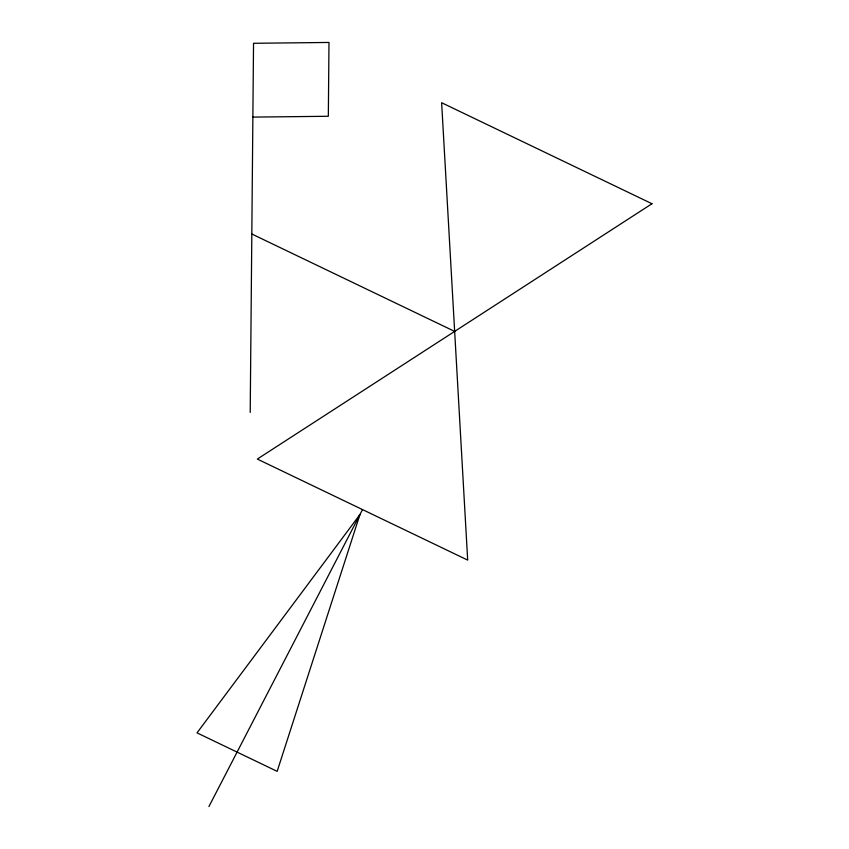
<?xml version="1.0" encoding="UTF-8"?>
<svg xmlns="http://www.w3.org/2000/svg" width="849" height="849" viewBox="0 0 849 849"><rect width="100%" height="100%" fill="white"/><g stroke="black" fill="none" stroke-linecap="round" stroke-linejoin="round"><path stroke-width="1.27" d="M250.211 412.402L253.533 43.288L328.988 42.45L328.33 116.271L252.864 117.109M208.928 806.55L362.512 509.58M251.813 233.995L454.65 331.407M359.955 514.536L277.156 771.348L197.021 732.867L359.955 514.536M651.979 203.728L257.332 459.076L467.682 560.096L441.629 102.718L651.979 203.728"/></g></svg>
